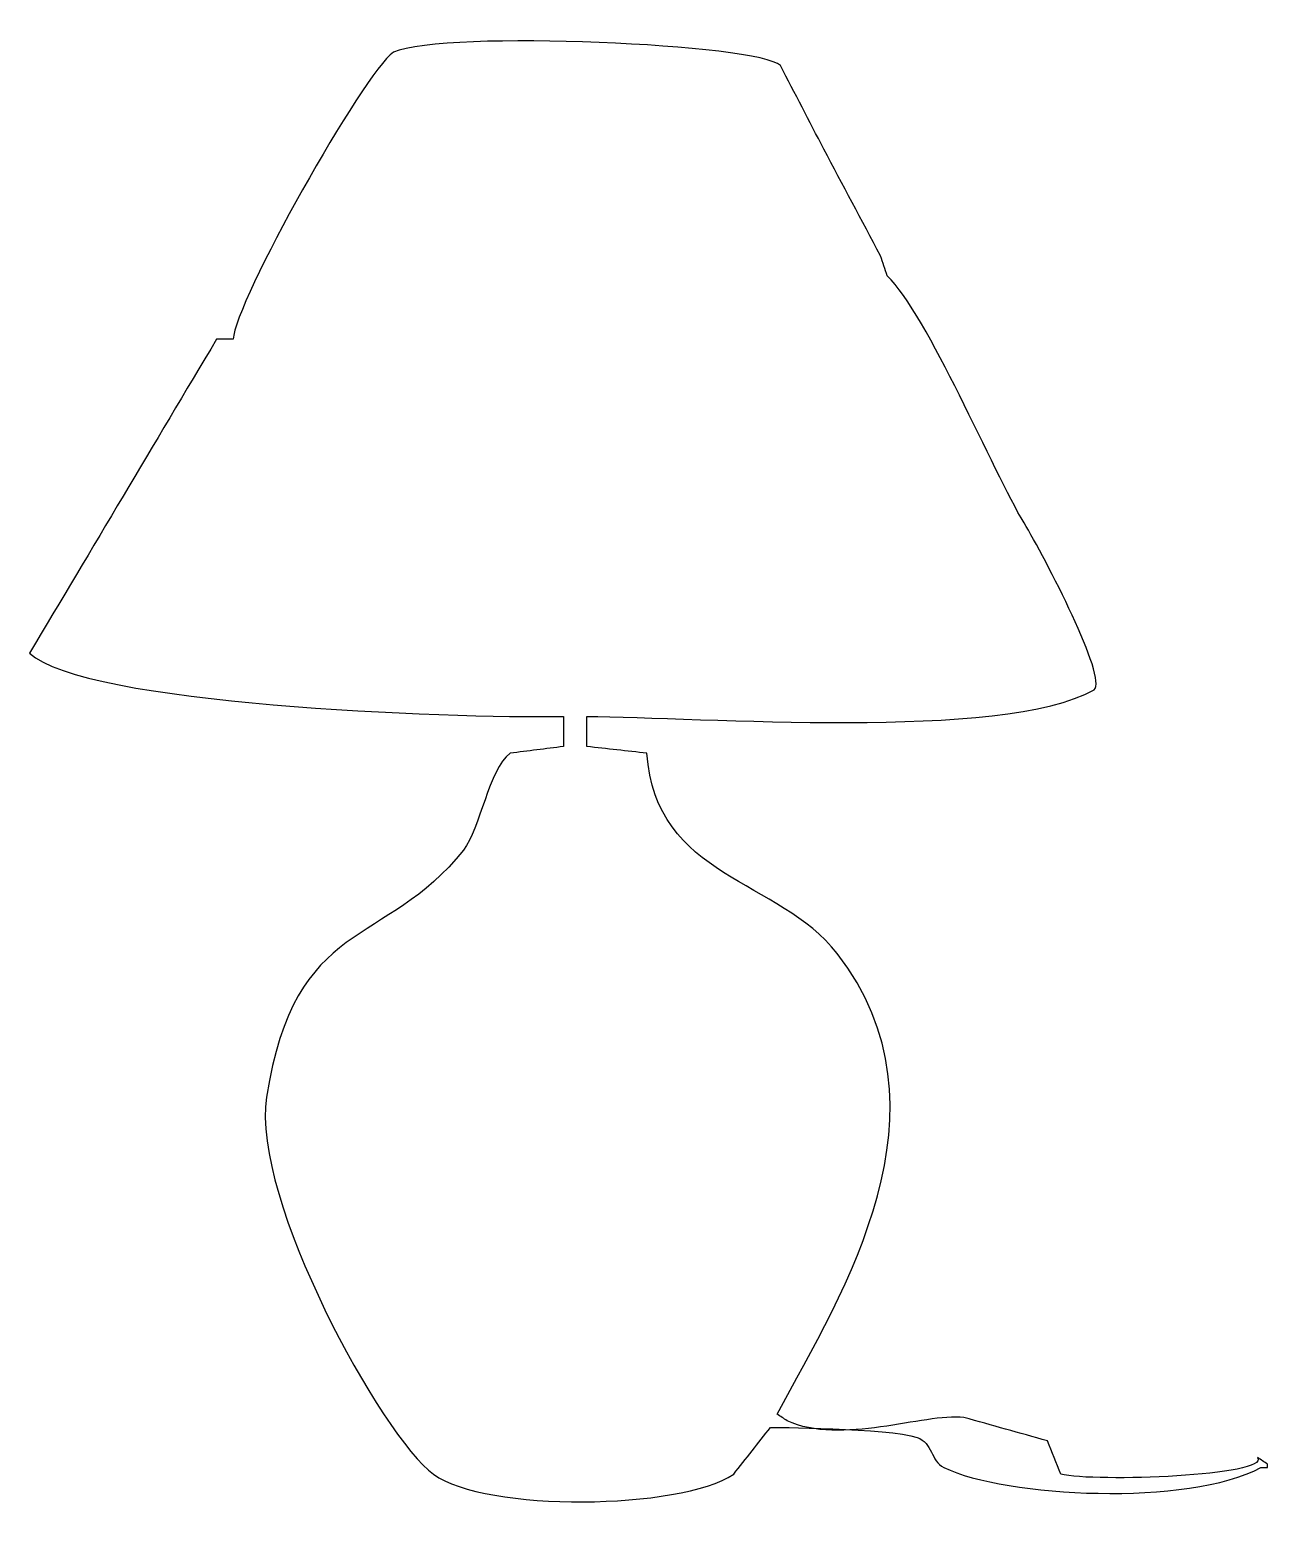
# Model space of a CAD drawing. Header units: centimetres. Extents: x -7.2 to 7.2, y -8.6 to 8.6.
import ezdxf

# ---------------------------------------------------------------- set-up
doc = ezdxf.new("R2010")
doc.units = ezdxf.units.CM
doc.header["$MEASUREMENT"] = 0
doc.layers.add('Camada 1', color=7, linetype='Continuous')

msp = doc.modelspace()

# ---------------------------------------------------------------- linework, layer by layer
at = {"layer": 'Camada 1'}
msp.add_open_spline([(-0.71591, 0.63638), (-0.71591, 0.52033), (-0.71591, 0.40418), (-0.71591, 0.28811), (-0.71591, 0.28811), (-0.48369, 0.26229), (-0.25157, 0.23662), (-0.01937, 0.2108), (-0.01937, 0.2108), (0.07794, -1.24272), (1.51778, -1.24634), (2.1863, -2.11118), (2.1863, -2.11118), (3.58195, -3.91598), (2.27009, -6.01622), (1.48976, -7.45145), (1.48976, -7.45145), (1.5285, -7.47714), (1.56723, -7.50294), (1.60594, -7.52876), (1.60594, -7.52876), (2.23126, -7.81761), (3.18913, -7.4401), (3.65686, -7.49005), (3.65686, -7.49005), (3.97933, -7.58027), (4.30178, -7.67063), (4.62426, -7.76098), (4.62426, -7.76098), (4.67588, -7.88981), (4.7275, -8.0189), (4.77915, -8.14796), (4.77915, -8.14796), (5.1765, -8.24295), (7.21035, -8.16757), (7.06213, -7.95436), (7.06213, -7.95436), (7.10087, -7.98018), (7.1396, -8.00598), (7.17834, -8.0318), (7.17834, -8.0318), (7.17834, -8.04471), (7.17834, -8.05762), (7.17834, -8.07054), (7.17834, -8.07054), (7.15249, -8.07054), (7.12669, -8.07054), (7.10087, -8.07054), (7.10087, -8.07054), (6.26198, -8.52097), (4.13473, -8.41712), (3.4248, -8.07054), (3.4248, -8.07054), (3.27063, -7.99527), (3.29304, -7.78267), (3.11513, -7.72227), (3.11513, -7.72227), (2.77903, -7.60805), (1.41238, -7.60609), (1.41238, -7.60609), (1.41238, -7.60609), (1.27064, -7.78667), (1.12864, -7.96725), (0.98677, -8.14796), (0.98677, -8.14796), (0.36402, -8.5609), (-1.8911, -8.58989), (-2.49594, -8.14796), (-2.49594, -8.14796), (-3.08959, -7.7141), (-4.61298, -4.95507), (-4.43079, -3.77511), (-4.43079, -3.77511), (-4.10641, -1.67487), (-3.04916, -2.05799), (-2.14767, -0.9115), (-2.14767, -0.9115), (-1.94833, -0.65795), (-1.85967, 0.01692), (-1.60588, 0.21078), (-1.60588, 0.21078), (-1.39961, 0.2366), (-1.19308, 0.26227), (-0.98681, 0.28809), (-0.98681, 0.28809), (-0.98681, 0.40416), (-0.98681, 0.52031), (-0.98681, 0.63636), (-0.98681, 0.63636), (-2.32757, 0.6169), (-6.56579, 0.77534), (-7.1783, 1.37165), (-7.1783, 1.37165), (-6.45604, 2.584), (-5.73357, 3.79674), (-5.0112, 5.00912), (-5.0112, 5.00912), (-4.9468, 5.00912), (-4.88227, 5.00912), (-4.81782, 5.00912), (-4.81782, 5.00912), (-4.79959, 5.44108), (-3.30798, 8.0895), (-2.96032, 8.33721), (-2.96032, 8.33721), (-2.34366, 8.5988), (1.28799, 8.42939), (1.52849, 8.18232), (1.52849, 8.18232), (1.69618, 7.85985), (1.86385, 7.5374), (2.03154, 7.21492), (2.03154, 7.21492), (2.25085, 6.80222), (2.47017, 6.38929), (2.68948, 5.97659), (2.68948, 5.97659), (2.71517, 5.89928), (2.7411, 5.82181), (2.76682, 5.74439), (2.76682, 5.74439), (3.23431, 5.29637), (4.00597, 3.45455), (4.35339, 2.88078), (4.35339, 2.88078), (4.59379, 2.4838), (5.33052, 1.0705), (5.16611, 0.94604), (5.16611, 0.94604), (4.11118, 0.34851), (0.58013, 0.63333), (-0.71591, 0.63638)], degree=3, knots=[0, 0, 0, 0, 0.02941176, 0.02941176, 0.02941176, 0.02941176, 0.05882353, 0.05882353, 0.05882353, 0.05882353, 0.08823529, 0.08823529, 0.08823529, 0.08823529, 0.11764706, 0.11764706, 0.11764706, 0.11764706, 0.14705882, 0.14705882, 0.14705882, 0.14705882, 0.17647059, 0.17647059, 0.17647059, 0.17647059, 0.20588235, 0.20588235, 0.20588235, 0.20588235, 0.23529412, 0.23529412, 0.23529412, 0.23529412, 0.26470588, 0.26470588, 0.26470588, 0.26470588, 0.29411765, 0.29411765, 0.29411765, 0.29411765, 0.32352941, 0.32352941, 0.32352941, 0.32352941, 0.35294118, 0.35294118, 0.35294118, 0.35294118, 0.38235294, 0.38235294, 0.38235294, 0.38235294, 0.41176471, 0.41176471, 0.41176471, 0.41176471, 0.44117647, 0.44117647, 0.44117647, 0.44117647, 0.47058824, 0.47058824, 0.47058824, 0.47058824, 0.5, 0.5, 0.5, 0.5, 0.52941176, 0.52941176, 0.52941176, 0.52941176, 0.55882353, 0.55882353, 0.55882353, 0.55882353, 0.58823529, 0.58823529, 0.58823529, 0.58823529, 0.61764706, 0.61764706, 0.61764706, 0.61764706, 0.64705882, 0.64705882, 0.64705882, 0.64705882, 0.67647059, 0.67647059, 0.67647059, 0.67647059, 0.70588235, 0.70588235, 0.70588235, 0.70588235, 0.73529412, 0.73529412, 0.73529412, 0.73529412, 0.76470588, 0.76470588, 0.76470588, 0.76470588, 0.79411765, 0.79411765, 0.79411765, 0.79411765, 0.82352941, 0.82352941, 0.82352941, 0.82352941, 0.85294118, 0.85294118, 0.85294118, 0.85294118, 0.88235294, 0.88235294, 0.88235294, 0.88235294, 0.91176471, 0.91176471, 0.91176471, 0.91176471, 0.94117647, 0.94117647, 0.94117647, 0.94117647, 1, 1, 1, 1], dxfattribs=at)

doc.saveas('drawing.dxf')
